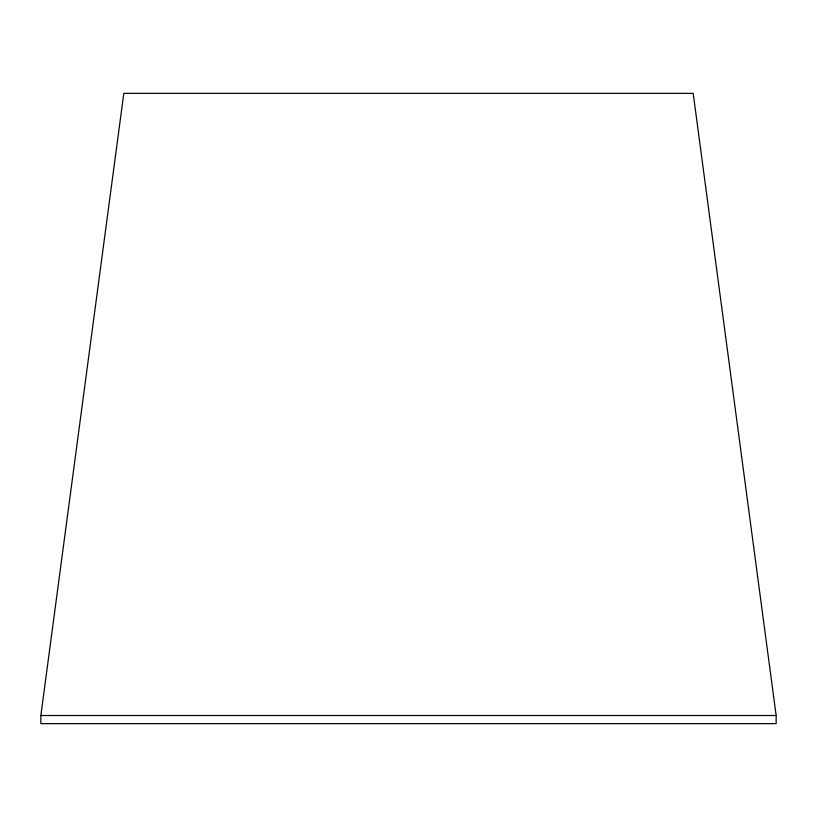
<?xml version="1.0" encoding="UTF-8"?>
<svg xmlns="http://www.w3.org/2000/svg" width="817" height="817" viewBox="0 0 817 817"><rect width="100%" height="100%" fill="white"/><g stroke="black" fill="none" stroke-linecap="round" stroke-linejoin="round"><path stroke-width="1.23" d="M40.85 715.508L123.806 93.352L693.194 93.352L776.15 715.508L776.15 723.648L40.85 723.648L40.85 715.508L776.15 715.508"/></g></svg>
